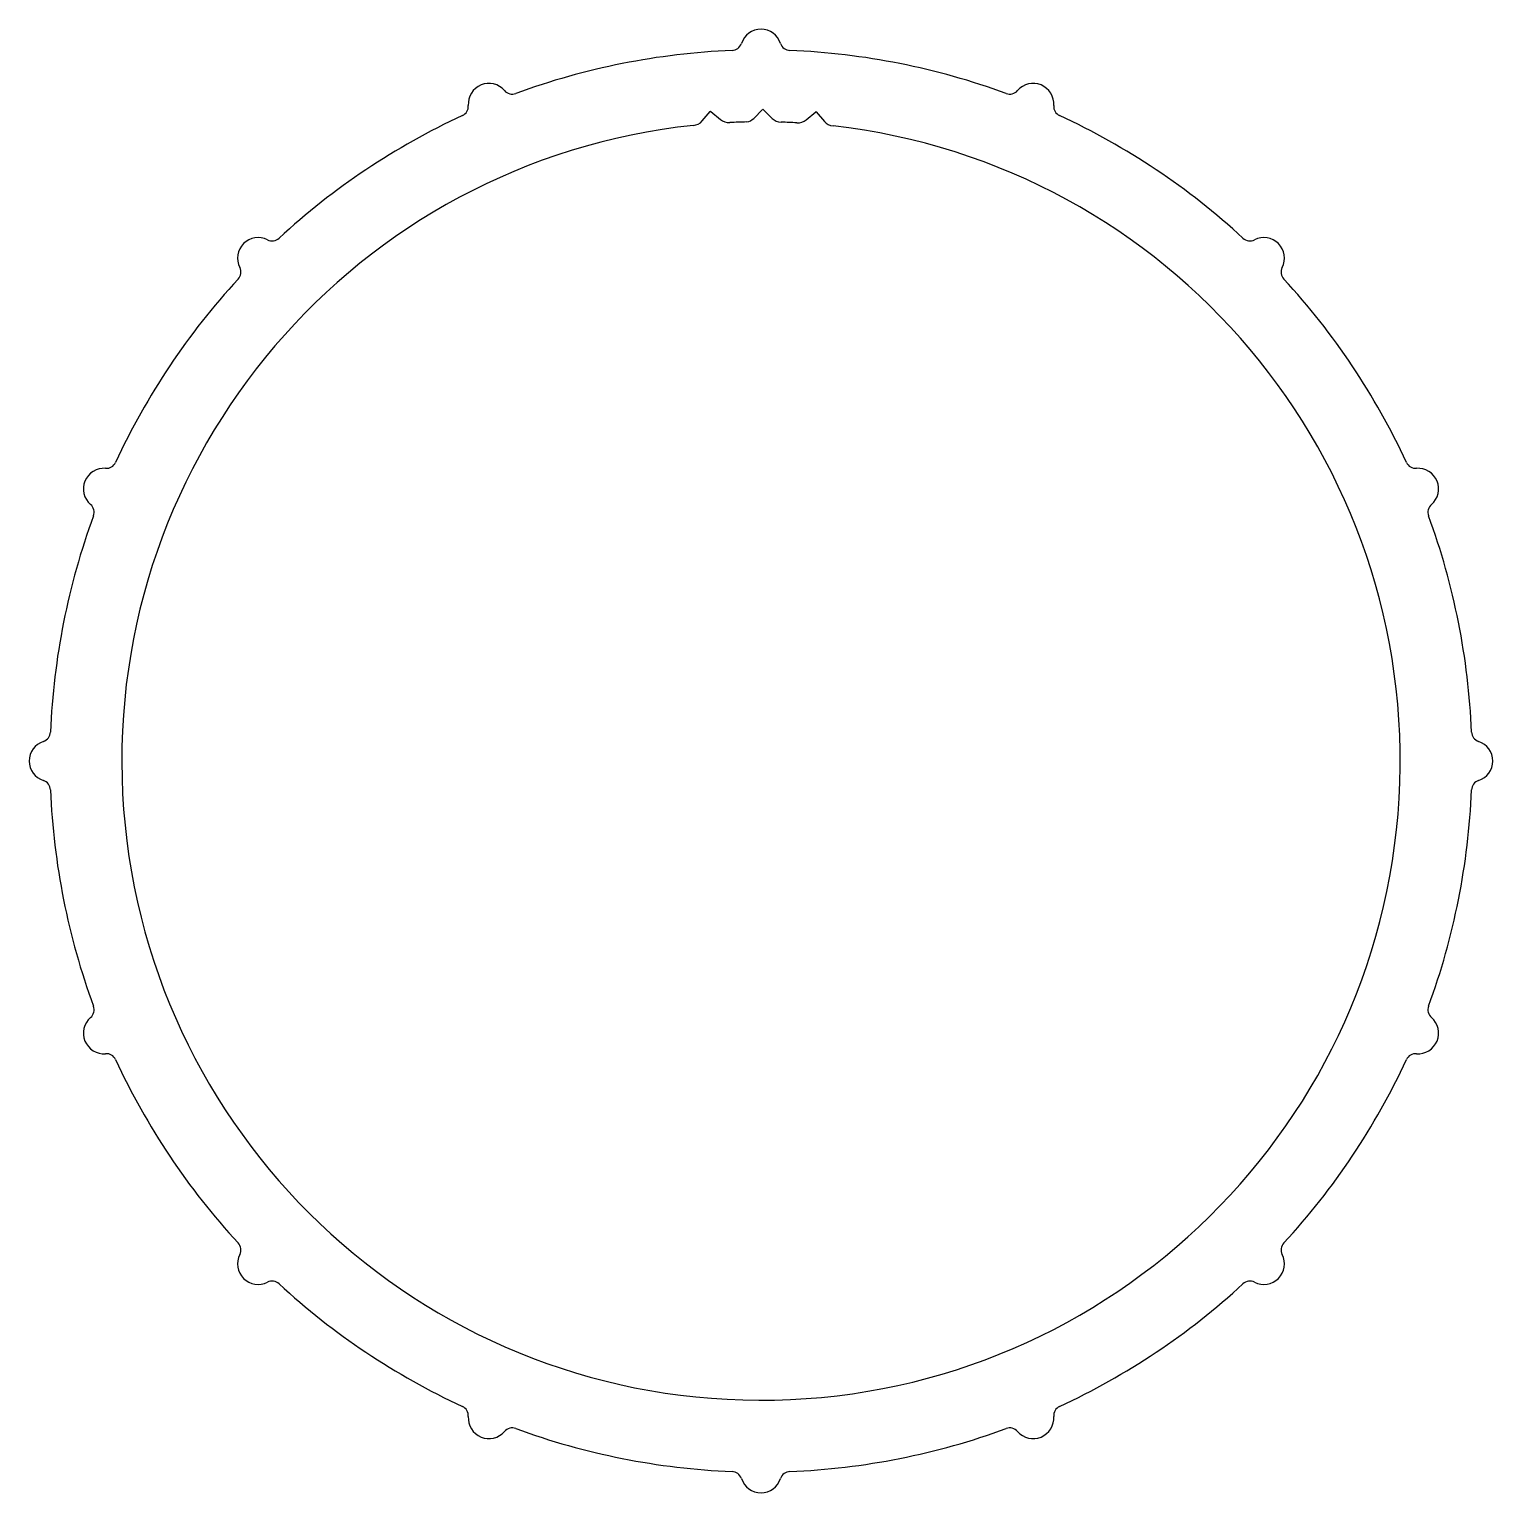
# Model space of a CAD drawing. Extents: x -14.2 to 14.2, y 4.4 to 32.8.
import ezdxf

# ---------------------------------------------------------------- set-up
doc = ezdxf.new("R2010")
doc.units = 0
doc.layers.get('0').update_dxf_attribs({"linetype": 'CONTINUOUS'})
doc.layers.add('1', color=7, linetype='CONTINUOUS')

msp = doc.modelspace()

# ---------------------------------------------------------------- linework, layer by layer
at = {"color": 7}
for centre, radius, start, end in [((0.012, 32.42), 0.4, 18.3006, 161.6994), ((0.012, 18.625), 13.795, 92.3328, 110.1672), ((-0.558, 32.609), 0.2, 272.3328, 341.6994), ((0.581, 32.609), 0.2, 198.3006, 267.6672), ((0.012, 18.625), 13.795, 69.8328, 87.6672), ((-5.267, 31.37), 0.4, 40.8006, 184.1994), ((-4.813, 31.762), 0.2, 220.8006, 290.1672), ((4.837, 31.762), 0.2, 249.8328, 319.1994), ((5.291, 31.37), 0.4, 355.8006, 139.1994), ((-5.866, 31.326), 0.2, 294.8328, 4.1994), ((5.889, 31.326), 0.2, 175.8006, 245.1672), ((0.012, 18.625), 13.795, 114.8328, 132.6672), ((0.012, 18.625), 13.795, 47.3328, 65.1672), ((-9.743, 28.38), 0.4, 63.3006, 206.6994), ((-9.473, 28.916), 0.2, 243.3006, 312.6672), ((9.497, 28.916), 0.2, 227.3328, 296.6994), ((9.766, 28.38), 0.4, 333.3006, 116.6994), ((-10.279, 28.11), 0.2, 317.3328, 26.6994), ((10.302, 28.11), 0.2, 153.3006, 222.6672), ((0.012, 18.625), 13.795, 137.3328, 155.1672), ((0.012, 18.625), 13.795, 24.8328, 42.6672), ((-12.689, 24.503), 0.2, 265.8006, 335.1672), ((12.713, 24.503), 0.2, 204.8328, 274.1994), ((-12.733, 23.904), 0.4, 85.8006, 229.1994), ((12.757, 23.904), 0.4, 310.8006, 94.1994), ((-13.125, 23.45), 0.2, 339.8328, 49.1994), ((13.149, 23.45), 0.2, 130.8006, 200.1672), ((0.012, 18.625), 13.795, 159.8328, 177.6672), ((0.012, 18.625), 13.795, 2.3328, 20.1672), ((-13.972, 19.195), 0.2, 288.3006, 357.6672), ((13.995, 19.195), 0.2, 182.3328, 251.6994), ((-13.783, 18.625), 0.4, 108.3006, 251.6994), ((13.807, 18.625), 0.4, 288.3006, 71.6994), ((-13.972, 18.056), 0.2, 2.3328, 71.6994), ((13.995, 18.056), 0.2, 108.3006, 177.6672), ((0.012, 18.625), 13.795, 182.3328, 200.1672), ((0.012, 18.625), 13.795, 339.8328, 357.6672), ((-12.733, 13.346), 0.4, 130.8006, 274.1994), ((-13.125, 13.8), 0.2, 310.8006, 20.1672), ((12.757, 13.346), 0.4, 265.8006, 49.1994), ((13.149, 13.8), 0.2, 159.8328, 229.1994), ((-12.689, 12.748), 0.2, 24.8328, 94.1994), ((0.012, 18.625), 13.795, 204.8328, 222.6672), ((0.012, 18.625), 13.795, 317.3328, 335.1672), ((12.713, 12.748), 0.2, 85.8006, 155.1672), ((-10.279, 9.14), 0.2, 333.3006, 42.6672), ((10.302, 9.14), 0.2, 137.3328, 206.6994), ((-9.743, 8.871), 0.4, 153.3006, 296.6994), ((9.766, 8.871), 0.4, 243.3006, 26.6994), ((-9.473, 8.335), 0.2, 47.3328, 116.6994), ((9.497, 8.335), 0.2, 63.3006, 132.6672), ((0.012, 18.625), 13.795, 227.3328, 245.1672), ((0.012, 18.625), 13.795, 294.8328, 312.6672), ((-5.866, 5.924), 0.2, 355.8006, 65.1672), ((5.889, 5.924), 0.2, 114.8328, 184.1994), ((-5.267, 5.88), 0.4, 175.8006, 319.1994), ((-4.813, 5.488), 0.2, 69.8328, 139.1994), ((4.837, 5.488), 0.2, 40.8006, 110.1672), ((5.291, 5.88), 0.4, 220.8006, 4.1994), ((0.012, 18.625), 13.795, 249.8328, 267.6672), ((0.012, 18.625), 13.795, 272.3328, 290.1672), ((-0.558, 4.642), 0.2, 18.3006, 87.6672), ((0.581, 4.642), 0.2, 92.3328, 161.6994), ((0.012, 4.83), 0.4, 198.3006, 341.6994)]:
    msp.add_arc(centre, radius, start, end, dxfattribs=at)
at = {"layer": '1', "color": 7, "linetype": 'CONTINUOUS'}
for p, q in [((-0.127, 31.092), (0.044, 31.263)), ((0.055, 31.263), (0.227, 31.092)), ((-1.129, 31.042), (-0.972, 31.226)), ((-0.961, 31.227), (-0.777, 31.07)), ((0.889, 31.064), (1.074, 31.22)), ((1.085, 31.219), (1.241, 31.034)), ((1.411, 30.946), (1.411, 30.946))]:
    msp.add_line(p, q, dxfattribs=at)
for centre, radius, start, end in [((-0.966, 31.221), 0.008, 49.4421, 139.4421), ((0.05, 31.258), 0.008, 45, 135), ((0.012, 18.625), 12.4, 96.0706, 83.5204), ((-1.319, 31.205), 0.25, 274.4421, 319.4421), ((-0.614, 31.26), 0.25, 229.4421, 274.4421), ((0.012, 18.625), 12.4, 91.2758, 92.8034), ((-0.304, 31.269), 0.25, 279.0516, 315), ((0.403, 31.269), 0.25, 225, 270), ((0.012, 18.625), 12.4, 86.7881, 88.19), ((0.728, 31.255), 0.25, 265.1485, 310.1485), ((1.079, 31.214), 0.008, 40.1485, 130.1485), ((1.432, 31.195), 0.25, 220.1485, 265.1485)]:
    msp.add_arc(centre, radius, start, end, dxfattribs=at)

doc.saveas('drawing.dxf')
